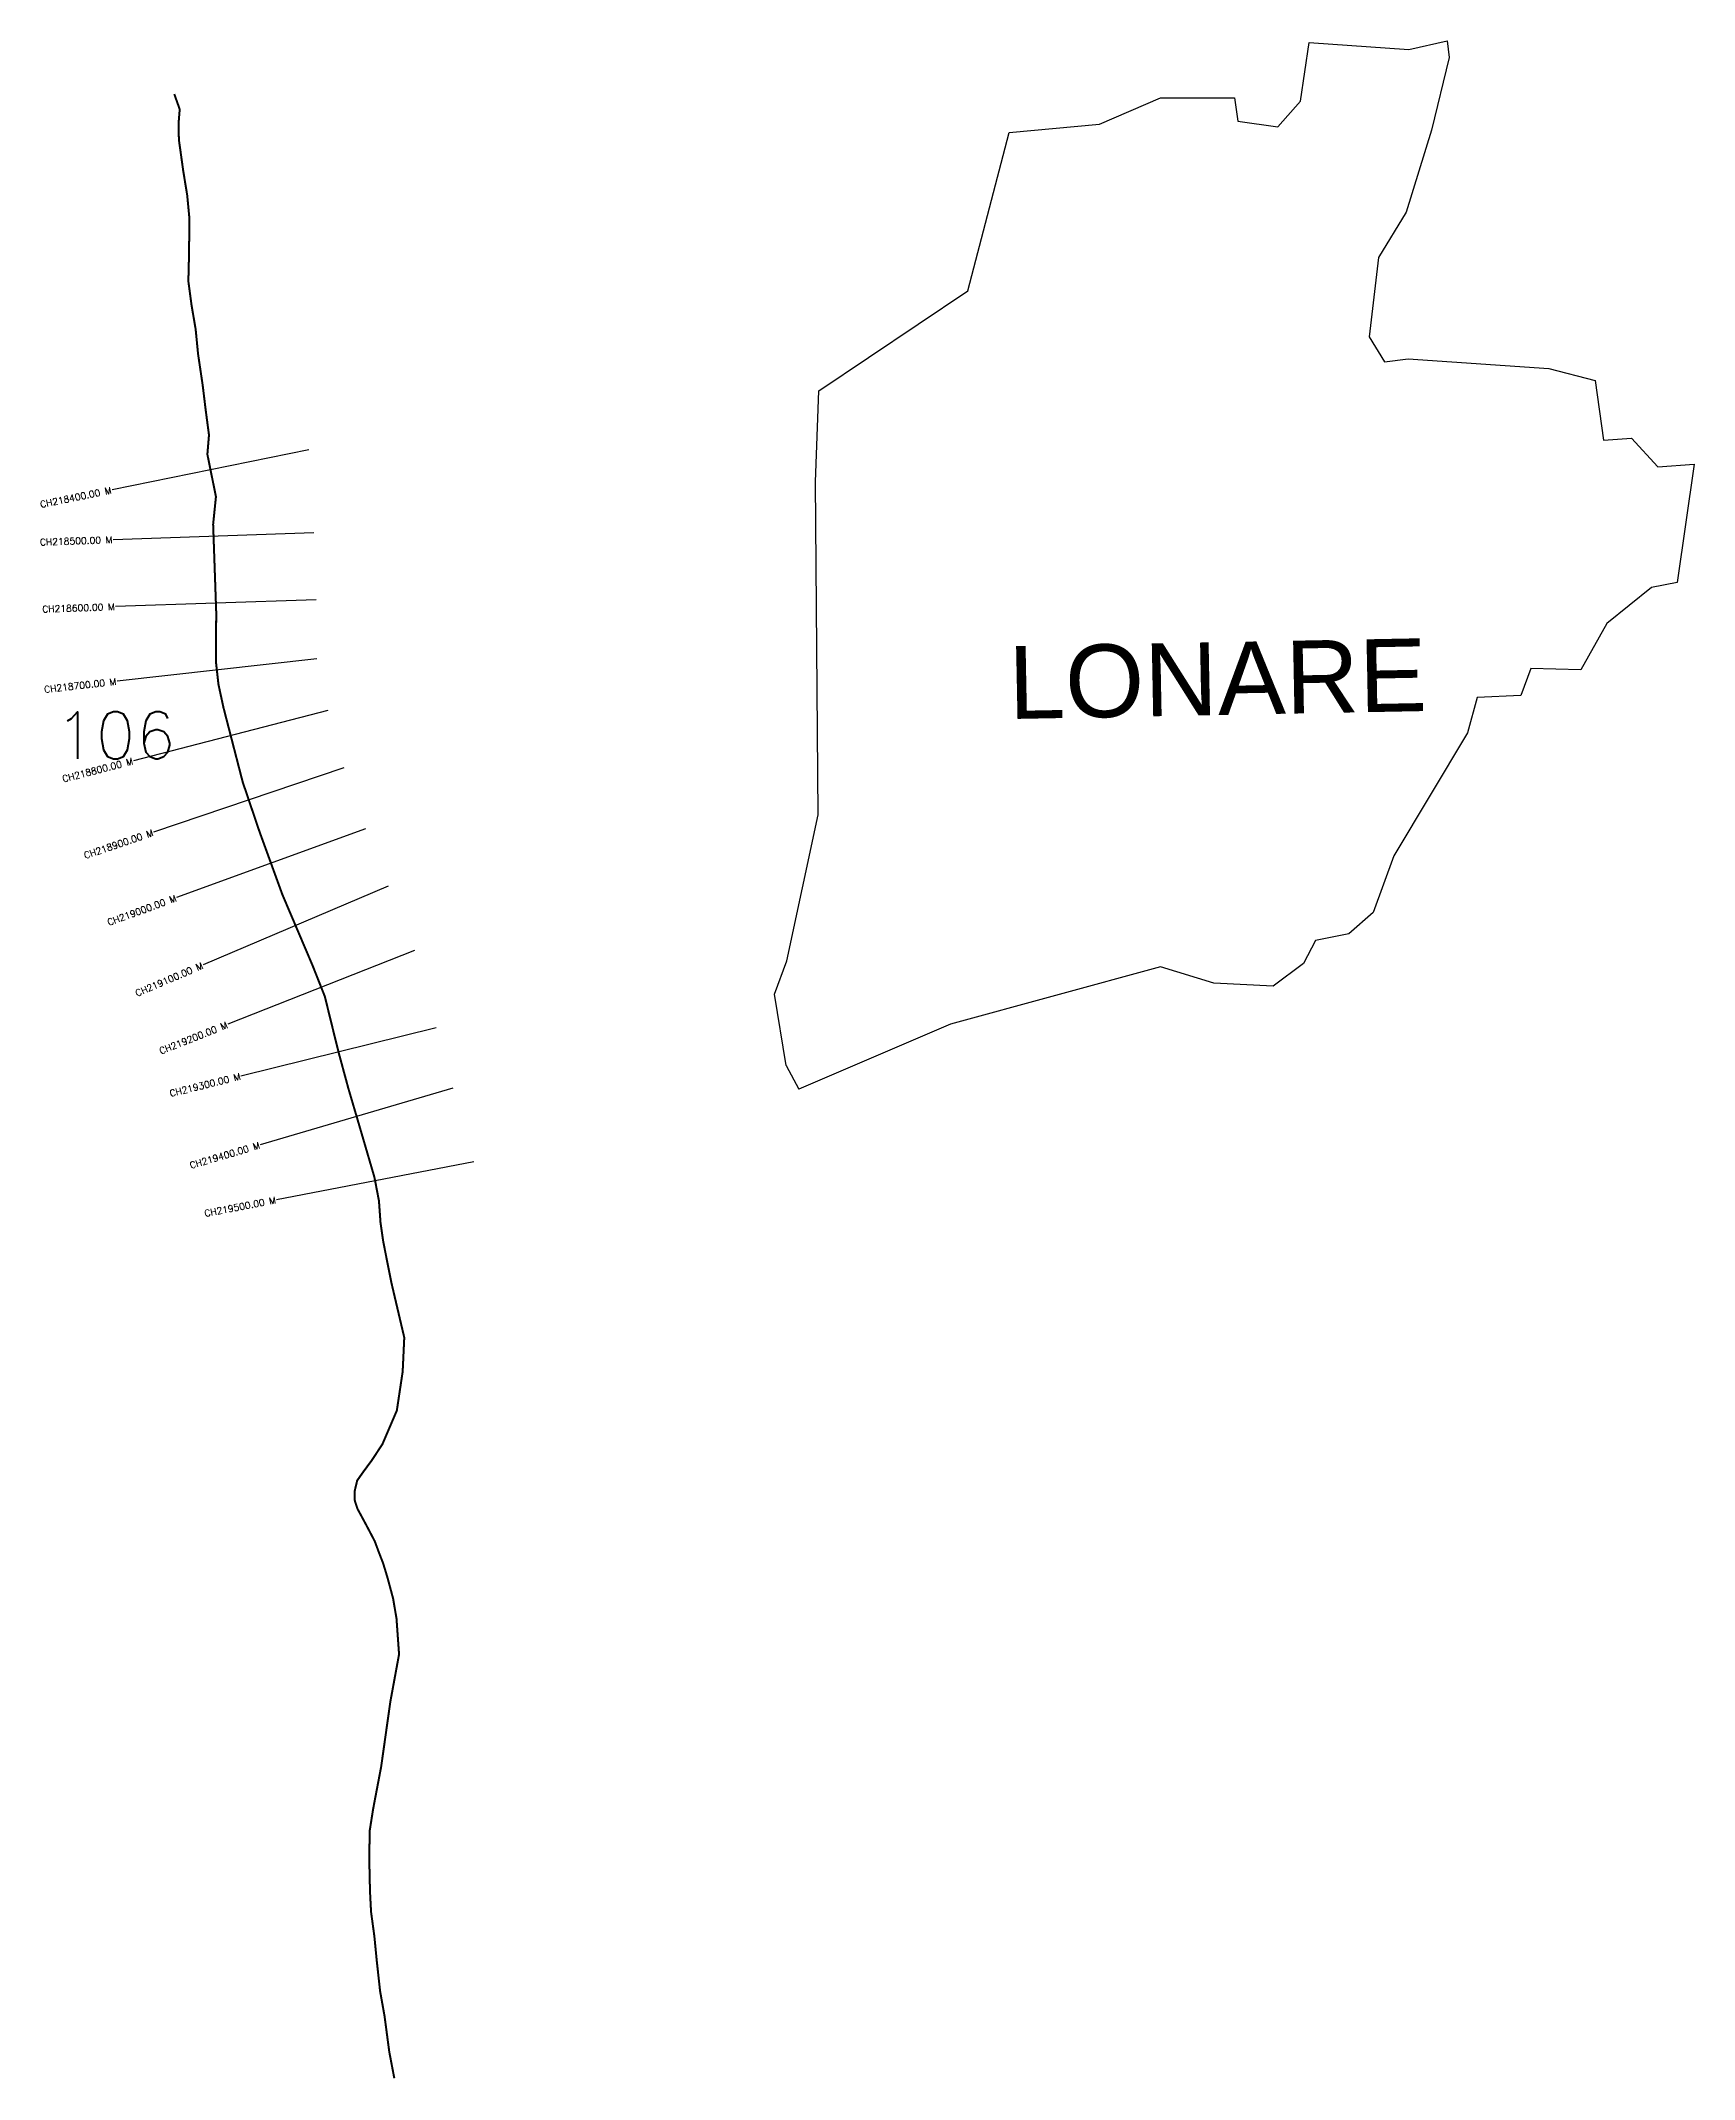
# Model space of a CAD drawing. Header units: metres. Extents: x 274148 to 276617, y 2064476 to 2067519.
import ezdxf
from ezdxf.enums import TextEntityAlignment as Align

# ---------------------------------------------------------------- set-up
doc = ezdxf.new("R2010")
doc.units = ezdxf.units.M
doc.header["$MEASUREMENT"] = 0
for name, color, linetype in [('CS', 134, 'Continuous'), ('CSMark', 6, 'Continuous'), ('NATURALLY PROTECTED', 3, 'Continuous'), ('village', 3, 'Continuous'), ('VILLAGE NAME', 250, 'Continuous')]:
    doc.layers.add(name, color=color, linetype=linetype)
doc.styles.get("Standard").update_dxf_attribs({"font": 'simplex.shx'})

msp = doc.modelspace()

# ---------------------------------------------------------------- linework, layer by layer
at = {"color": 6, "flags": 128}
msp.add_lwpolyline([(275261, 2065988.9), (275279.7, 2065953.7)], dxfattribs=at)
at = {"layer": 'CS'}
for p, q in [((274548.3, 2066907.9), (274254.3, 2066848.2)), ((274555.8, 2066784.3), (274255.9, 2066773.9)), ((274559.2, 2066684.3), (274259.4, 2066674)), ((274559.8, 2066596), (274261.7, 2066562.5)), ((274576.6, 2066519.1), (274286.2, 2066444)), ((274600.5, 2066433.4), (274316.4, 2066337.2)), ((274632.5, 2066342.3), (274350.6, 2066239.6)), ((274666.3, 2066256.8), (274390.3, 2066139.2)), ((274706.1, 2066160.8), (274427.1, 2066050.5)), ((274738, 2066045), (274446.7, 2065973.2)), ((274763.3, 2065955.3), (274475.6, 2065870.5)), ((274794.4, 2065845), (274499.7, 2065788.6))]:
    msp.add_line(p, q, dxfattribs=at)
at = {"layer": 'NATURALLY PROTECTED', "const_width": 3, "flags": 128}
msp.add_lwpolyline([(274347.2, 2067439.1), (274355.3, 2067416.4), (274353.5, 2067394.5), (274354.1, 2067370.8), (274360.5, 2067324.8), (274366.5, 2067288), (274369.9, 2067252.2), (274369, 2067191.7), (274368.2, 2067159.7), (274373, 2067123.8), (274379.1, 2067088), (274382.7, 2067051.1), (274389.6, 2067004.5), (274394.1, 2066967.2), (274399, 2066930.3), (274396.6, 2066901.3), (274409.4, 2066838.1), (274405.2, 2066797), (274409.8, 2066665.6), (274409.4, 2066591.6), (274413.1, 2066558.1), (274420.7, 2066523), (274449.4, 2066412), (274474.7, 2066337.3), (274508.6, 2066244.1), (274553.5, 2066138.7), (274572, 2066092), (274583.5, 2066045.2), (274592.7, 2066008), (274607, 2065955.2), (274624.1, 2065897.1), (274646, 2065822.3), (274652.8, 2065786.9), (274655.1, 2065754.7), (274659.2, 2065726.1), (274671.3, 2065665), (274690.6, 2065582.9), (274688.2, 2065532), (274679.5, 2065473.9), (274658, 2065423.8), (274642.4, 2065400), (274630, 2065383.2), (274620.3, 2065369.5), (274616.3, 2065352.7), (274616.3, 2065340.9), (274620.6, 2065327.5), (274626.5, 2065316.6), (274634.1, 2065302.5), (274646.5, 2065278.9), (274652.7, 2065262.2), (274659.1, 2065245.7), (274665.7, 2065223.9), (274673.9, 2065193.4), (274679, 2065163.4), (274682.8, 2065110), (274669.8, 2065039.3), (274656.1, 2064942.3), (274644, 2064878.6), (274639.1, 2064847.4), (274638.5, 2064818.3), (274638.6, 2064792.8), (274639.4, 2064756.4), (274641, 2064725.5), (274645.9, 2064689.5), (274649.6, 2064651.7), (274654.5, 2064607.2), (274661.1, 2064570.2), (274668.2, 2064516.6), (274675.7, 2064477.2)], dxfattribs=at)
at = {"layer": 'village', "color": 6}
for points in [[(275261, 2065988.9, 0), (275243.5, 2066095.6, 0), (275261.9, 2066145.4, 0), (275308.4, 2066363.3, 0), (275304.5, 2066860.1, 0), (275309.6, 2066996.2, 0), (275532, 2067145.6, 0), (275594, 2067381.8, 0), (275728.6, 2067394.3, 0), (275819.6, 2067433.4, 0), (275930.1, 2067433.4, 0), (275935.1, 2067398.8, 0), (275995, 2067390.5, 0), (276028.9, 2067428.4, 0), (276041.9, 2067516.1, 0), (276190.7, 2067505.5, 0), (276247.7, 2067518.7, 0), (276251, 2067493.6, 0), (276224.4, 2067385.4, 0), (276186.7, 2067262.7, 0), (276145.1, 2067195.4, 0), (276131.4, 2067076.9, 0), (276154.2, 2067039.2, 0), (276189.5, 2067043.9, 0), (276399.8, 2067029.3, 0), (276468.9, 2067011.7, 0), (276481.1, 2066922.5, 0), (276523.1, 2066925.4, 0), (276562.2, 2066882.5, 0), (276616.7, 2066886.9, 0)], [(276616.7, 2066886.9, 0), (276591, 2066709.9, 0), (276553, 2066702.7, 0), (276486.1, 2066648.8, 0), (276447.3, 2066579.9, 0), (276372.7, 2066581.7, 0), (276357.7, 2066541.1, 0), (276292.4, 2066538.6, 0), (276278.1, 2066485.8, 0), (276168.3, 2066302, 0), (276137.1, 2066217.5, 0), (276101.2, 2066185.6, 0), (276051.2, 2066175.7, 0), (276033.2, 2066141.3, 0), (275988.1, 2066107.5, 0), (275899.2, 2066111.8, 0), (275819.8, 2066136.3, 0), (275506.4, 2066050.9, 0), (275279.7, 2065953.7, 0)]]:
    msp.add_polyline3d(points, dxfattribs=at)

# ---------------------------------------------------------------- texts
at = {"insert": (274169.5, 2066517), "char_height": 70, "attachment_point": 1}
msp.add_mtext_dynamic_manual_height_columns('106', width=95.172, gutter_width=1, heights=[0], dxfattribs=at)
at = {"layer": 'CSMark'}
for s, rotation, p in [('CH218400.00 M', 11.4852, (274253.3, 2066848)), ('CH218500.00 M', 1.9764, (274254.9, 2066773.9)), ('CH218600.00 M', 1.9764, (274258.4, 2066673.9)), ('CH218700.00 M', 6.4138, (274260.7, 2066562.4)), ('CH218800.00 M', 14.4971, (274285.2, 2066443.7)), ('CH218900.00 M', 18.7031, (274315.4, 2066336.9)), ('CH219000.00 M', 20.0018, (274349.7, 2066239.3)), ('CH219100.00 M', 23.0859, (274389.4, 2066138.8)), ('CH219200.00 M', 21.5713, (274426.2, 2066050.1)), ('CH219300.00 M', 13.8395, (274445.8, 2065973)), ('CH219400.00 M', 16.4222, (274474.6, 2065870.2)), ('CH219500.00 M', 10.8456, (274498.8, 2065788.4))]:
    msp.add_text(s, height=10, rotation=rotation, dxfattribs=at).set_placement(p, align=Align.MIDDLE_RIGHT)
at = {"layer": 'VILLAGE NAME', "insert": (275591.7, 2066614.9), "char_height": 108.748, "attachment_point": 1, "rotation": 1.1028}
msp.add_mtext_dynamic_manual_height_columns('{\\fArial|b0|i0|c0|p34;LONARE}', width=726.929, gutter_width=543.7, heights=[0], dxfattribs=at)

doc.saveas('drawing.dxf')
